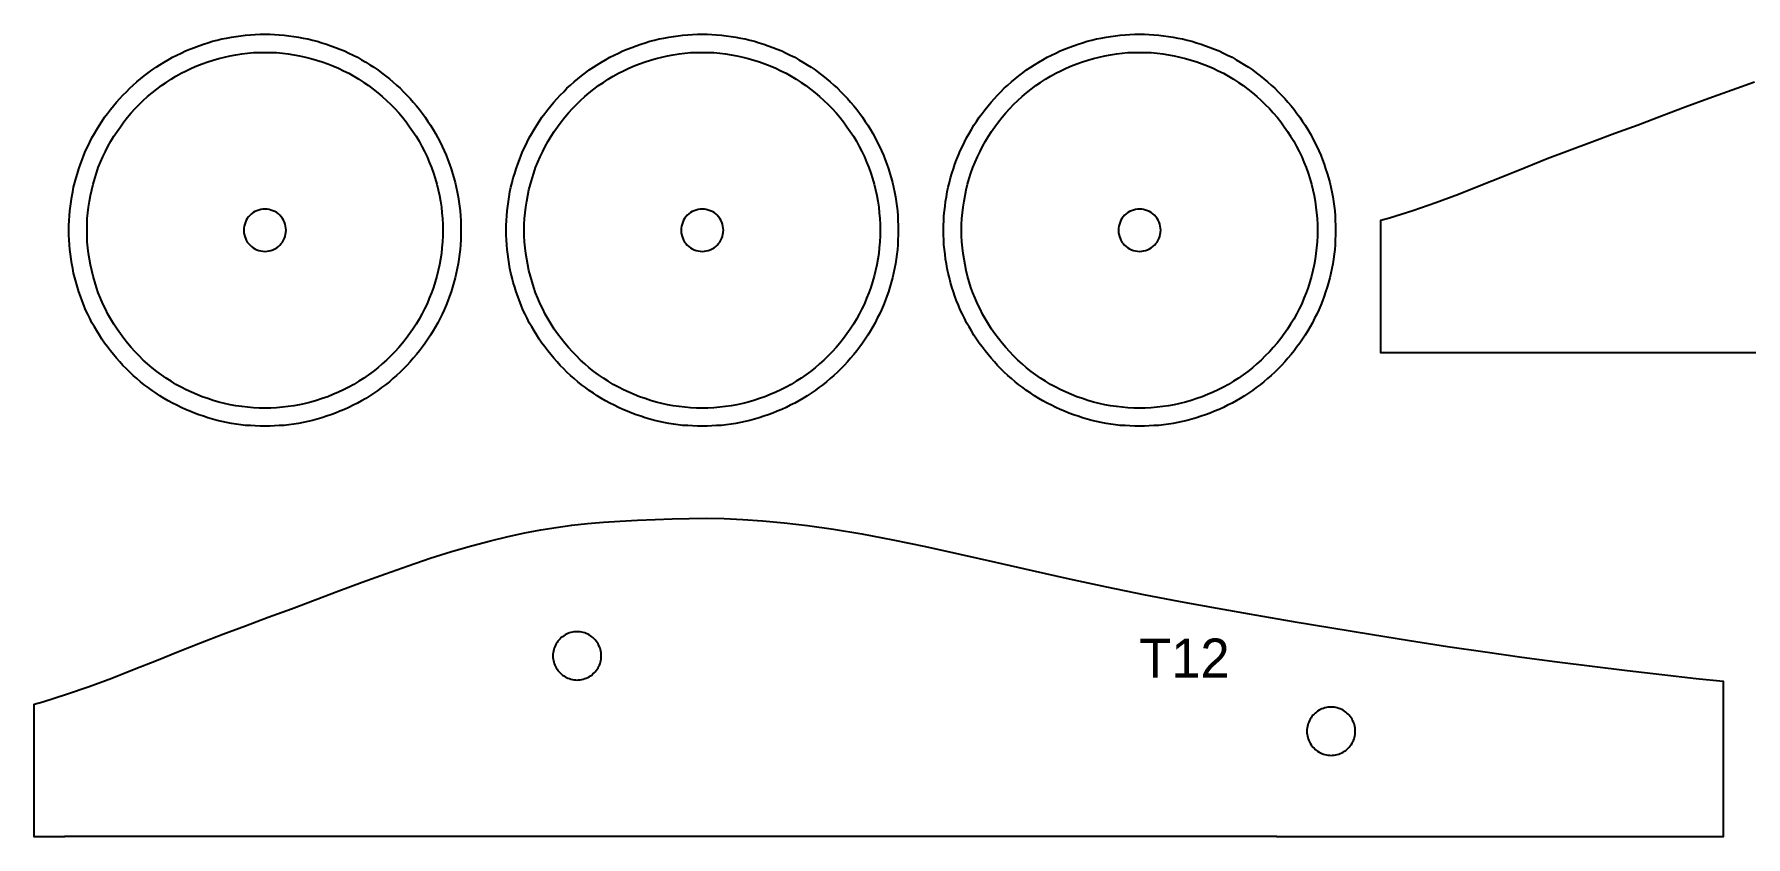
# Model space of a CAD drawing. Header units: metres. Extents: x 6 to 578, y 171 to 394.
# Drawn here: x 236 to 349.5, y 241.2 to 294.4 of the extents above; entities that cross this region are included whole.
import ezdxf

# ---------------------------------------------------------------- set-up
doc = ezdxf.new("R2010")
doc.units = ezdxf.units.M
for name, color, linetype in [('CORTAR', 1, 'Continuous'), ('GRABAR', 5, 'Continuous'), ('GRABAR_RELLENO', 5, 'Continuous')]:
    doc.layers.add(name, color=color, linetype=linetype)

msp = doc.modelspace()

# ---------------------------------------------------------------- linework, layer by layer
at = {"layer": 'CORTAR'}
for points in [[(264.29, 281.11), (264.28, 280.79), (264.26, 280.47), (264.24, 280.16), (264.2, 279.84), (264.16, 279.52), (264.11, 279.21), (264.05, 278.9), (263.98, 278.58), (263.91, 278.27), (263.83, 277.96), (263.74, 277.66), (263.64, 277.35), (263.54, 277.05), (263.43, 276.75), (263.31, 276.46), (263.18, 276.16), (263.05, 275.87), (262.91, 275.59), (262.76, 275.3), (262.61, 275.02), (262.45, 274.75), (262.28, 274.48), (262.11, 274.21), (261.93, 273.95), (261.74, 273.69), (261.55, 273.43), (261.35, 273.18), (261.14, 272.94), (260.93, 272.7), (260.71, 272.47), (260.49, 272.24), (260.26, 272.02), (260.03, 271.8), (259.79, 271.59), (259.55, 271.38), (259.3, 271.18), (259.04, 270.99), (258.78, 270.8), (258.52, 270.62), (258.25, 270.45), (257.98, 270.28), (257.71, 270.12), (257.43, 269.97), (257.14, 269.82), (256.86, 269.68), (256.57, 269.55), (256.27, 269.42), (255.98, 269.3), (255.68, 269.19), (255.38, 269.09), (255.07, 268.99), (254.77, 268.9), (254.46, 268.82), (254.15, 268.75), (253.83, 268.68), (253.52, 268.62), (253.21, 268.57), (252.89, 268.53), (252.57, 268.49), (252.25, 268.47), (251.94, 268.45), (251.62, 268.44), (251.3, 268.43), (250.98, 268.44), (250.66, 268.45), (250.34, 268.47), (250.02, 268.49), (249.71, 268.53), (249.39, 268.57), (249.08, 268.62), (248.76, 268.68), (248.45, 268.75), (248.14, 268.82), (247.83, 268.9), (247.52, 268.99), (247.22, 269.09), (246.92, 269.19), (246.62, 269.3), (246.32, 269.42), (246.03, 269.55), (245.74, 269.68), (245.45, 269.82), (245.17, 269.97), (244.89, 270.12), (244.62, 270.28), (244.34, 270.45), (244.08, 270.62), (243.81, 270.8), (243.55, 270.99), (243.3, 271.18), (243.05, 271.38), (242.81, 271.59), (242.57, 271.8), (242.33, 272.02), (242.11, 272.24), (241.88, 272.47), (241.67, 272.7), (241.45, 272.94), (241.25, 273.18), (241.05, 273.43), (240.86, 273.69), (240.67, 273.95), (240.49, 274.21), (240.32, 274.48), (240.15, 274.75), (239.99, 275.02), (239.83, 275.3), (239.69, 275.59), (239.55, 275.87), (239.41, 276.16), (239.29, 276.46), (239.17, 276.75), (239.06, 277.05), (238.95, 277.35), (238.86, 277.66), (238.77, 277.96), (238.69, 278.27), (238.61, 278.58), (238.55, 278.9), (238.49, 279.21), (238.44, 279.52), (238.4, 279.84), (238.36, 280.16), (238.33, 280.47), (238.31, 280.79), (238.3, 281.11), (238.3, 281.43), (238.3, 281.75), (238.31, 282.07), (238.33, 282.39), (238.36, 282.71), (238.4, 283.02), (238.44, 283.34), (238.49, 283.65), (238.55, 283.97), (238.61, 284.28), (238.69, 284.59), (238.77, 284.9), (238.86, 285.2), (238.95, 285.51), (239.06, 285.81), (239.17, 286.11), (239.29, 286.41), (239.41, 286.7), (239.55, 286.99), (239.69, 287.28), (239.83, 287.56), (239.99, 287.84), (240.15, 288.11), (240.32, 288.39), (240.49, 288.65), (240.67, 288.92), (240.86, 289.18), (241.05, 289.43), (241.25, 289.68), (241.45, 289.92), (241.67, 290.16), (241.88, 290.4), (242.11, 290.62), (242.33, 290.85), (242.57, 291.06), (242.81, 291.27), (243.05, 291.48), (243.3, 291.68), (243.55, 291.87), (243.81, 292.06), (244.08, 292.24), (244.34, 292.41), (244.62, 292.58), (244.89, 292.74), (245.17, 292.9), (245.45, 293.04), (245.74, 293.18), (246.03, 293.32), (246.32, 293.44), (246.62, 293.56), (246.92, 293.67), (247.22, 293.78), (247.52, 293.87), (247.83, 293.96), (248.14, 294.04), (248.45, 294.12), (248.76, 294.18), (249.08, 294.24), (249.39, 294.29), (249.71, 294.33), (250.02, 294.37), (250.34, 294.4), (250.66, 294.42), (250.98, 294.43), (251.3, 294.43), (251.62, 294.43), (251.94, 294.42), (252.25, 294.4), (252.57, 294.37), (252.89, 294.33), (253.21, 294.29), (253.52, 294.24), (253.83, 294.18), (254.15, 294.12), (254.46, 294.04), (254.77, 293.96), (255.07, 293.87), (255.38, 293.78), (255.68, 293.67), (255.98, 293.56), (256.27, 293.44), (256.57, 293.32), (256.86, 293.18), (257.14, 293.04), (257.43, 292.9), (257.71, 292.74), (257.98, 292.58), (258.25, 292.41), (258.52, 292.24), (258.78, 292.06), (259.04, 291.87), (259.3, 291.68), (259.55, 291.48), (259.79, 291.27), (260.03, 291.06), (260.26, 290.85), (260.49, 290.62), (260.71, 290.4), (260.93, 290.16), (261.14, 289.92), (261.35, 289.68), (261.55, 289.43), (261.74, 289.18), (261.93, 288.92), (262.11, 288.65), (262.28, 288.39), (262.45, 288.11), (262.61, 287.84), (262.76, 287.56), (262.91, 287.28), (263.05, 286.99), (263.18, 286.7), (263.31, 286.41), (263.43, 286.11), (263.54, 285.81), (263.64, 285.51), (263.74, 285.2), (263.83, 284.9), (263.91, 284.59), (263.98, 284.28), (264.05, 283.97), (264.11, 283.65), (264.16, 283.34), (264.2, 283.02), (264.24, 282.71), (264.26, 282.39), (264.28, 282.07), (264.29, 281.75), (264.3, 281.43), (264.29, 281.11)], [(293.29, 281.11), (293.28, 280.79), (293.26, 280.47), (293.24, 280.16), (293.2, 279.84), (293.16, 279.52), (293.11, 279.21), (293.05, 278.9), (292.98, 278.58), (292.91, 278.27), (292.83, 277.96), (292.74, 277.66), (292.64, 277.35), (292.54, 277.05), (292.43, 276.75), (292.31, 276.46), (292.18, 276.16), (292.05, 275.87), (291.91, 275.59), (291.76, 275.3), (291.61, 275.02), (291.45, 274.75), (291.28, 274.48), (291.11, 274.21), (290.93, 273.95), (290.74, 273.69), (290.55, 273.43), (290.35, 273.18), (290.14, 272.94), (289.93, 272.7), (289.71, 272.47), (289.49, 272.24), (289.26, 272.02), (289.03, 271.8), (288.79, 271.59), (288.55, 271.38), (288.3, 271.18), (288.04, 270.99), (287.78, 270.8), (287.52, 270.62), (287.25, 270.45), (286.98, 270.28), (286.71, 270.12), (286.43, 269.97), (286.14, 269.82), (285.86, 269.68), (285.57, 269.55), (285.27, 269.42), (284.98, 269.3), (284.68, 269.19), (284.38, 269.09), (284.07, 268.99), (283.77, 268.9), (283.46, 268.82), (283.15, 268.75), (282.83, 268.68), (282.52, 268.62), (282.21, 268.57), (281.89, 268.53), (281.57, 268.49), (281.25, 268.47), (280.94, 268.45), (280.62, 268.44), (280.3, 268.43), (279.98, 268.44), (279.66, 268.45), (279.34, 268.47), (279.02, 268.49), (278.71, 268.53), (278.39, 268.57), (278.08, 268.62), (277.76, 268.68), (277.45, 268.75), (277.14, 268.82), (276.83, 268.9), (276.52, 268.99), (276.22, 269.09), (275.92, 269.19), (275.62, 269.3), (275.32, 269.42), (275.03, 269.55), (274.74, 269.68), (274.45, 269.82), (274.17, 269.97), (273.89, 270.12), (273.62, 270.28), (273.34, 270.45), (273.08, 270.62), (272.81, 270.8), (272.55, 270.99), (272.3, 271.18), (272.05, 271.38), (271.81, 271.59), (271.57, 271.8), (271.33, 272.02), (271.11, 272.24), (270.88, 272.47), (270.67, 272.7), (270.45, 272.94), (270.25, 273.18), (270.05, 273.43), (269.86, 273.69), (269.67, 273.95), (269.49, 274.21), (269.32, 274.48), (269.15, 274.75), (268.99, 275.02), (268.83, 275.3), (268.69, 275.59), (268.55, 275.87), (268.41, 276.16), (268.29, 276.46), (268.17, 276.75), (268.06, 277.05), (267.95, 277.35), (267.86, 277.66), (267.77, 277.96), (267.69, 278.27), (267.61, 278.58), (267.55, 278.9), (267.49, 279.21), (267.44, 279.52), (267.4, 279.84), (267.36, 280.16), (267.33, 280.47), (267.31, 280.79), (267.3, 281.11), (267.3, 281.43), (267.3, 281.75), (267.31, 282.07), (267.33, 282.39), (267.36, 282.71), (267.4, 283.02), (267.44, 283.34), (267.49, 283.65), (267.55, 283.97), (267.61, 284.28), (267.69, 284.59), (267.77, 284.9), (267.86, 285.2), (267.95, 285.51), (268.06, 285.81), (268.17, 286.11), (268.29, 286.41), (268.41, 286.7), (268.55, 286.99), (268.69, 287.28), (268.83, 287.56), (268.99, 287.84), (269.15, 288.11), (269.32, 288.39), (269.49, 288.65), (269.67, 288.92), (269.86, 289.18), (270.05, 289.43), (270.25, 289.68), (270.45, 289.92), (270.67, 290.16), (270.88, 290.4), (271.11, 290.62), (271.33, 290.85), (271.57, 291.06), (271.81, 291.27), (272.05, 291.48), (272.3, 291.68), (272.55, 291.87), (272.81, 292.06), (273.08, 292.24), (273.34, 292.41), (273.62, 292.58), (273.89, 292.74), (274.17, 292.9), (274.45, 293.04), (274.74, 293.18), (275.03, 293.32), (275.32, 293.44), (275.62, 293.56), (275.92, 293.67), (276.22, 293.78), (276.52, 293.87), (276.83, 293.96), (277.14, 294.04), (277.45, 294.12), (277.76, 294.18), (278.08, 294.24), (278.39, 294.29), (278.71, 294.33), (279.02, 294.37), (279.34, 294.4), (279.66, 294.42), (279.98, 294.43), (280.3, 294.43), (280.62, 294.43), (280.94, 294.42), (281.25, 294.4), (281.57, 294.37), (281.89, 294.33), (282.21, 294.29), (282.52, 294.24), (282.83, 294.18), (283.15, 294.12), (283.46, 294.04), (283.77, 293.96), (284.07, 293.87), (284.38, 293.78), (284.68, 293.67), (284.98, 293.56), (285.27, 293.44), (285.57, 293.32), (285.86, 293.18), (286.14, 293.04), (286.43, 292.9), (286.71, 292.74), (286.98, 292.58), (287.25, 292.41), (287.52, 292.24), (287.78, 292.06), (288.04, 291.87), (288.3, 291.68), (288.55, 291.48), (288.79, 291.27), (289.03, 291.06), (289.26, 290.85), (289.49, 290.62), (289.71, 290.4), (289.93, 290.16), (290.14, 289.92), (290.35, 289.68), (290.55, 289.43), (290.74, 289.18), (290.93, 288.92), (291.11, 288.65), (291.28, 288.39), (291.45, 288.11), (291.61, 287.84), (291.76, 287.56), (291.91, 287.28), (292.05, 286.99), (292.18, 286.7), (292.31, 286.41), (292.43, 286.11), (292.54, 285.81), (292.64, 285.51), (292.74, 285.2), (292.83, 284.9), (292.91, 284.59), (292.98, 284.28), (293.05, 283.97), (293.11, 283.65), (293.16, 283.34), (293.2, 283.02), (293.24, 282.71), (293.26, 282.39), (293.28, 282.07), (293.29, 281.75), (293.3, 281.43), (293.29, 281.11)], [(322.29, 281.11), (322.28, 280.79), (322.26, 280.47), (322.24, 280.16), (322.2, 279.84), (322.16, 279.52), (322.11, 279.21), (322.05, 278.9), (321.98, 278.58), (321.91, 278.27), (321.83, 277.96), (321.74, 277.66), (321.64, 277.35), (321.54, 277.05), (321.43, 276.75), (321.31, 276.46), (321.18, 276.16), (321.05, 275.87), (320.91, 275.59), (320.76, 275.3), (320.61, 275.02), (320.45, 274.75), (320.28, 274.48), (320.11, 274.21), (319.93, 273.95), (319.74, 273.69), (319.55, 273.43), (319.35, 273.18), (319.14, 272.94), (318.93, 272.7), (318.71, 272.47), (318.49, 272.24), (318.26, 272.02), (318.03, 271.8), (317.79, 271.59), (317.55, 271.38), (317.3, 271.18), (317.04, 270.99), (316.78, 270.8), (316.52, 270.62), (316.25, 270.45), (315.98, 270.28), (315.71, 270.12), (315.43, 269.97), (315.14, 269.82), (314.86, 269.68), (314.57, 269.55), (314.27, 269.42), (313.98, 269.3), (313.68, 269.19), (313.38, 269.09), (313.07, 268.99), (312.77, 268.9), (312.46, 268.82), (312.15, 268.75), (311.83, 268.68), (311.52, 268.62), (311.21, 268.57), (310.89, 268.53), (310.57, 268.49), (310.25, 268.47), (309.94, 268.45), (309.62, 268.44), (309.3, 268.43), (308.98, 268.44), (308.66, 268.45), (308.34, 268.47), (308.02, 268.49), (307.71, 268.53), (307.39, 268.57), (307.08, 268.62), (306.76, 268.68), (306.45, 268.75), (306.14, 268.82), (305.83, 268.9), (305.52, 268.99), (305.22, 269.09), (304.92, 269.19), (304.62, 269.3), (304.32, 269.42), (304.03, 269.55), (303.74, 269.68), (303.45, 269.82), (303.17, 269.97), (302.89, 270.12), (302.62, 270.28), (302.34, 270.45), (302.08, 270.62), (301.81, 270.8), (301.55, 270.99), (301.3, 271.18), (301.05, 271.38), (300.81, 271.59), (300.57, 271.8), (300.33, 272.02), (300.11, 272.24), (299.88, 272.47), (299.67, 272.7), (299.45, 272.94), (299.25, 273.18), (299.05, 273.43), (298.86, 273.69), (298.67, 273.95), (298.49, 274.21), (298.32, 274.48), (298.15, 274.75), (297.99, 275.02), (297.83, 275.3), (297.69, 275.59), (297.55, 275.87), (297.41, 276.16), (297.29, 276.46), (297.17, 276.75), (297.06, 277.05), (296.95, 277.35), (296.86, 277.66), (296.77, 277.96), (296.69, 278.27), (296.61, 278.58), (296.55, 278.9), (296.49, 279.21), (296.44, 279.52), (296.4, 279.84), (296.36, 280.16), (296.33, 280.47), (296.31, 280.79), (296.3, 281.11), (296.3, 281.43), (296.3, 281.75), (296.31, 282.07), (296.33, 282.39), (296.36, 282.71), (296.4, 283.02), (296.44, 283.34), (296.49, 283.65), (296.55, 283.97), (296.61, 284.28), (296.69, 284.59), (296.77, 284.9), (296.86, 285.2), (296.95, 285.51), (297.06, 285.81), (297.17, 286.11), (297.29, 286.41), (297.41, 286.7), (297.55, 286.99), (297.69, 287.28), (297.83, 287.56), (297.99, 287.84), (298.15, 288.11), (298.32, 288.39), (298.49, 288.65), (298.67, 288.92), (298.86, 289.18), (299.05, 289.43), (299.25, 289.68), (299.45, 289.92), (299.67, 290.16), (299.88, 290.4), (300.11, 290.62), (300.33, 290.85), (300.57, 291.06), (300.81, 291.27), (301.05, 291.48), (301.3, 291.68), (301.55, 291.87), (301.81, 292.06), (302.08, 292.24), (302.34, 292.41), (302.62, 292.58), (302.89, 292.74), (303.17, 292.9), (303.45, 293.04), (303.74, 293.18), (304.03, 293.32), (304.32, 293.44), (304.62, 293.56), (304.92, 293.67), (305.22, 293.78), (305.52, 293.87), (305.83, 293.96), (306.14, 294.04), (306.45, 294.12), (306.76, 294.18), (307.08, 294.24), (307.39, 294.29), (307.71, 294.33), (308.02, 294.37), (308.34, 294.4), (308.66, 294.42), (308.98, 294.43), (309.3, 294.43), (309.62, 294.43), (309.94, 294.42), (310.25, 294.4), (310.57, 294.37), (310.89, 294.33), (311.21, 294.29), (311.52, 294.24), (311.83, 294.18), (312.15, 294.12), (312.46, 294.04), (312.77, 293.96), (313.07, 293.87), (313.38, 293.78), (313.68, 293.67), (313.98, 293.56), (314.27, 293.44), (314.57, 293.32), (314.86, 293.18), (315.14, 293.04), (315.43, 292.9), (315.71, 292.74), (315.98, 292.58), (316.25, 292.41), (316.52, 292.24), (316.78, 292.06), (317.04, 291.87), (317.3, 291.68), (317.55, 291.48), (317.79, 291.27), (318.03, 291.06), (318.26, 290.85), (318.49, 290.62), (318.71, 290.4), (318.93, 290.16), (319.14, 289.92), (319.35, 289.68), (319.55, 289.43), (319.74, 289.18), (319.93, 288.92), (320.11, 288.65), (320.28, 288.39), (320.45, 288.11), (320.61, 287.84), (320.76, 287.56), (320.91, 287.28), (321.05, 286.99), (321.18, 286.7), (321.31, 286.41), (321.43, 286.11), (321.54, 285.81), (321.64, 285.51), (321.74, 285.2), (321.83, 284.9), (321.91, 284.59), (321.98, 284.28), (322.05, 283.97), (322.11, 283.65), (322.16, 283.34), (322.2, 283.02), (322.24, 282.71), (322.26, 282.39), (322.28, 282.07), (322.29, 281.75), (322.3, 281.43), (322.29, 281.11)], [(252.69, 281.57), (252.67, 281.7), (252.64, 281.84), (252.59, 281.97), (252.53, 282.09), (252.46, 282.21), (252.38, 282.32), (252.29, 282.42), (252.19, 282.51), (252.08, 282.6), (251.96, 282.67), (251.83, 282.72), (251.7, 282.77), (251.57, 282.8), (251.44, 282.82), (251.3, 282.83), (251.16, 282.82), (251.03, 282.8), (250.89, 282.77), (250.76, 282.72), (250.64, 282.67), (250.52, 282.6), (250.41, 282.51), (250.31, 282.42), (250.22, 282.32), (250.13, 282.21), (250.06, 282.09), (250.01, 281.97), (249.96, 281.84), (249.93, 281.7), (249.91, 281.57), (249.9, 281.43), (249.91, 281.29), (249.93, 281.16), (249.96, 281.02), (250.01, 280.9), (250.06, 280.77), (250.13, 280.65), (250.22, 280.54), (250.31, 280.44), (250.41, 280.35), (250.52, 280.27), (250.64, 280.2), (250.76, 280.14), (250.89, 280.09), (251.03, 280.06), (251.16, 280.04), (251.3, 280.03), (251.44, 280.04), (251.57, 280.06), (251.7, 280.09), (251.83, 280.14), (251.96, 280.2), (252.08, 280.27), (252.19, 280.35), (252.29, 280.44), (252.38, 280.54), (252.46, 280.65), (252.53, 280.77), (252.59, 280.9), (252.64, 281.02), (252.67, 281.16), (252.69, 281.29), (252.7, 281.43), (252.69, 281.57)], [(281.69, 281.57), (281.67, 281.7), (281.64, 281.84), (281.59, 281.97), (281.53, 282.09), (281.46, 282.21), (281.38, 282.32), (281.29, 282.42), (281.19, 282.51), (281.08, 282.6), (280.96, 282.67), (280.83, 282.72), (280.7, 282.77), (280.57, 282.8), (280.44, 282.82), (280.3, 282.83), (280.16, 282.82), (280.03, 282.8), (279.89, 282.77), (279.76, 282.72), (279.64, 282.67), (279.52, 282.6), (279.41, 282.51), (279.31, 282.42), (279.22, 282.32), (279.13, 282.21), (279.06, 282.09), (279.01, 281.97), (278.96, 281.84), (278.93, 281.7), (278.91, 281.57), (278.9, 281.43), (278.91, 281.29), (278.93, 281.16), (278.96, 281.02), (279.01, 280.9), (279.06, 280.77), (279.13, 280.65), (279.22, 280.54), (279.31, 280.44), (279.41, 280.35), (279.52, 280.27), (279.64, 280.2), (279.76, 280.14), (279.89, 280.09), (280.03, 280.06), (280.16, 280.04), (280.3, 280.03), (280.44, 280.04), (280.57, 280.06), (280.7, 280.09), (280.83, 280.14), (280.96, 280.2), (281.08, 280.27), (281.19, 280.35), (281.29, 280.44), (281.38, 280.54), (281.46, 280.65), (281.53, 280.77), (281.59, 280.9), (281.64, 281.02), (281.67, 281.16), (281.69, 281.29), (281.7, 281.43), (281.69, 281.57)], [(310.69, 281.57), (310.67, 281.7), (310.64, 281.84), (310.59, 281.97), (310.53, 282.09), (310.46, 282.21), (310.38, 282.32), (310.29, 282.42), (310.19, 282.51), (310.08, 282.6), (309.96, 282.67), (309.83, 282.72), (309.7, 282.77), (309.57, 282.8), (309.44, 282.82), (309.3, 282.83), (309.16, 282.82), (309.03, 282.8), (308.89, 282.77), (308.76, 282.72), (308.64, 282.67), (308.52, 282.6), (308.41, 282.51), (308.31, 282.42), (308.22, 282.32), (308.13, 282.21), (308.06, 282.09), (308.01, 281.97), (307.96, 281.84), (307.93, 281.7), (307.91, 281.57), (307.9, 281.43), (307.91, 281.29), (307.93, 281.16), (307.96, 281.02), (308.01, 280.9), (308.06, 280.77), (308.13, 280.65), (308.22, 280.54), (308.31, 280.44), (308.41, 280.35), (308.52, 280.27), (308.64, 280.2), (308.76, 280.14), (308.89, 280.09), (309.03, 280.06), (309.16, 280.04), (309.3, 280.03), (309.44, 280.04), (309.57, 280.06), (309.7, 280.09), (309.83, 280.14), (309.96, 280.2), (310.08, 280.27), (310.19, 280.35), (310.29, 280.44), (310.38, 280.54), (310.46, 280.65), (310.53, 280.77), (310.59, 280.9), (310.64, 281.02), (310.67, 281.16), (310.69, 281.29), (310.7, 281.43), (310.69, 281.57)], [(239.65, 251.17), (241.14, 251.73), (242.62, 252.31), (244.1, 252.9), (245.56, 253.49), (247.03, 254.07), (248.51, 254.65), (250, 255.2), (251.52, 255.76), (253.06, 256.33), (254.63, 256.92), (256.19, 257.51), (257.75, 258.09), (259.29, 258.65), (260.79, 259.18), (262.26, 259.68), (263.66, 260.12), (265, 260.5), (266.25, 260.83), (267.42, 261.11), (268.53, 261.35), (269.59, 261.55), (270.62, 261.72), (271.65, 261.86), (272.68, 261.97), (273.74, 262.07), (274.84, 262.14), (276, 262.2), (277.17, 262.25), (278.31, 262.3), (279.44, 262.32), (280.58, 262.33), (281.75, 262.31), (282.98, 262.25), (284.3, 262.16), (285.73, 262.03), (287.29, 261.84), (289, 261.6), (290.89, 261.29), (292.93, 260.9), (295.1, 260.45), (297.38, 259.95), (299.75, 259.41), (302.18, 258.87), (304.64, 258.32), (307.11, 257.78), (309.57, 257.27), (312, 256.8), (314.44, 256.36), (316.94, 255.92), (319.48, 255.48), (322.05, 255.05), (324.62, 254.63), (327.19, 254.22), (329.73, 253.83), (332.22, 253.46), (334.65, 253.12), (337, 252.8), (339.31, 252.51), (341.63, 252.23), (343.94, 251.96), (346.22, 251.71), (348, 251.53), (348, 241.21), (348, 241.2), (318.4, 241.2), (318.4, 241.21), (298.4, 241.21), (298, 241.21), (238, 241.21), (238, 241.2), (236, 241.2), (236, 249.99), (236.58, 250.15), (238.13, 250.65), (239.65, 251.17)], [(273.59, 253.41), (273.57, 253.51), (273.55, 253.62), (273.52, 253.72), (273.48, 253.81), (273.43, 253.91), (273.39, 254), (273.33, 254.09), (273.27, 254.18), (273.2, 254.26), (273.13, 254.33), (273.05, 254.41), (272.97, 254.47), (272.89, 254.53), (272.8, 254.59), (272.71, 254.64), (272.61, 254.68), (272.51, 254.72), (272.41, 254.75), (272.31, 254.77), (272.21, 254.79), (272.1, 254.8), (272, 254.8), (271.9, 254.8), (271.79, 254.79), (271.69, 254.77), (271.59, 254.75), (271.49, 254.72), (271.39, 254.68), (271.29, 254.64), (271.2, 254.59), (271.11, 254.53), (271.03, 254.47), (270.95, 254.41), (270.87, 254.33), (270.8, 254.26), (270.73, 254.18), (270.67, 254.09), (270.61, 254), (270.57, 253.91), (270.52, 253.81), (270.48, 253.72), (270.45, 253.62), (270.43, 253.51), (270.41, 253.41), (270.4, 253.31), (270.4, 253.2), (270.4, 253.1), (270.41, 252.99), (270.43, 252.89), (270.45, 252.79), (270.48, 252.69), (270.52, 252.59), (270.57, 252.49), (270.61, 252.4), (270.67, 252.31), (270.73, 252.23), (270.8, 252.15), (270.87, 252.07), (270.95, 252), (271.03, 251.93), (271.11, 251.87), (271.2, 251.82), (271.29, 251.77), (271.39, 251.72), (271.49, 251.69), (271.59, 251.66), (271.69, 251.63), (271.79, 251.62), (271.9, 251.61), (272, 251.6), (272.1, 251.61), (272.21, 251.62), (272.31, 251.63), (272.41, 251.66), (272.51, 251.69), (272.61, 251.72), (272.71, 251.77), (272.8, 251.82), (272.89, 251.87), (272.97, 251.93), (273.05, 252), (273.13, 252.07), (273.2, 252.15), (273.27, 252.23), (273.33, 252.31), (273.39, 252.4), (273.43, 252.49), (273.48, 252.59), (273.52, 252.69), (273.55, 252.79), (273.57, 252.89), (273.59, 252.99), (273.6, 253.1), (273.6, 253.2), (273.6, 253.31), (273.59, 253.41)], [(323.6, 248.31), (323.59, 248.41), (323.57, 248.51), (323.55, 248.62), (323.52, 248.72), (323.48, 248.81), (323.43, 248.91), (323.39, 249), (323.33, 249.09), (323.27, 249.18), (323.2, 249.26), (323.13, 249.33), (323.05, 249.41), (322.97, 249.47), (322.89, 249.53), (322.8, 249.59), (322.71, 249.64), (322.61, 249.68), (322.51, 249.72), (322.41, 249.75), (322.31, 249.77), (322.21, 249.79), (322.1, 249.8), (322, 249.8), (321.9, 249.8), (321.79, 249.79), (321.69, 249.77), (321.59, 249.75), (321.49, 249.72), (321.39, 249.68), (321.29, 249.64), (321.2, 249.59), (321.11, 249.53), (321.03, 249.47), (320.95, 249.41), (320.87, 249.33), (320.8, 249.26), (320.73, 249.18), (320.67, 249.09), (320.61, 249), (320.57, 248.91), (320.52, 248.81), (320.48, 248.72), (320.45, 248.62), (320.43, 248.51), (320.41, 248.41), (320.4, 248.31), (320.4, 248.2), (320.4, 248.1), (320.41, 247.99), (320.43, 247.89), (320.45, 247.79), (320.48, 247.69), (320.52, 247.59), (320.57, 247.49), (320.61, 247.4), (320.67, 247.31), (320.73, 247.23), (320.8, 247.15), (320.87, 247.07), (320.95, 247), (321.03, 246.93), (321.11, 246.87), (321.2, 246.82), (321.29, 246.77), (321.39, 246.72), (321.49, 246.69), (321.59, 246.66), (321.69, 246.63), (321.79, 246.62), (321.9, 246.61), (322, 246.6), (322.1, 246.61), (322.21, 246.62), (322.31, 246.63), (322.41, 246.66), (322.51, 246.69), (322.61, 246.72), (322.71, 246.77), (322.8, 246.82), (322.89, 246.87), (322.97, 246.93), (323.05, 247), (323.13, 247.07), (323.2, 247.15), (323.27, 247.23), (323.33, 247.31), (323.39, 247.4), (323.43, 247.49), (323.48, 247.59), (323.52, 247.69), (323.55, 247.79), (323.57, 247.89), (323.59, 247.99), (323.6, 248.1), (323.6, 248.2), (323.6, 248.31)]]:
    msp.add_lwpolyline(points, close=True, dxfattribs=at)
msp.add_lwpolyline([(387.3, 273.31), (327.3, 273.31), (327.3, 273.3), (325.3, 273.3), (325.3, 282.09), (325.88, 282.25), (327.43, 282.75), (328.95, 283.28), (328.95, 283.28), (330.44, 283.83), (331.92, 284.41), (333.39, 285), (334.86, 285.59), (336.33, 286.18), (337.81, 286.75), (339.3, 287.3), (340.82, 287.86), (342.36, 288.43), (343.92, 289.02), (345.49, 289.61), (347.05, 290.19), (348.59, 290.75), (350.09, 291.28)], dxfattribs=at)
at = {"layer": 'GRABAR_RELLENO'}
for points in [[(263.1, 281.43), (263.09, 281.05), (263.07, 280.66), (263.04, 280.27), (263, 279.89), (262.94, 279.51), (262.87, 279.13), (262.79, 278.75), (262.7, 278.38), (262.59, 278.01), (262.47, 277.64), (262.34, 277.27), (262.2, 276.92), (262.05, 276.56), (261.88, 276.21), (261.71, 275.87), (261.52, 275.53), (261.32, 275.2), (261.11, 274.88), (260.89, 274.56), (260.66, 274.25), (260.42, 273.95), (260.17, 273.65), (259.91, 273.36), (259.64, 273.09), (259.36, 272.82), (259.08, 272.56), (258.78, 272.31), (258.48, 272.07), (258.17, 271.84), (257.85, 271.62), (257.53, 271.41), (257.2, 271.21), (256.86, 271.02), (256.52, 270.85), (256.17, 270.68), (255.81, 270.53), (255.46, 270.39), (255.09, 270.26), (254.72, 270.14), (254.35, 270.03), (253.98, 269.94), (253.6, 269.86), (253.22, 269.79), (252.84, 269.73), (252.46, 269.69), (252.07, 269.66), (251.68, 269.64), (251.3, 269.63), (250.91, 269.64), (250.53, 269.66), (250.14, 269.69), (249.76, 269.73), (249.38, 269.79), (249, 269.86), (248.62, 269.94), (248.24, 270.03), (247.87, 270.14), (247.51, 270.26), (247.14, 270.39), (246.78, 270.53), (246.43, 270.68), (246.08, 270.85), (245.74, 271.02), (245.4, 271.21), (245.07, 271.41), (244.74, 271.62), (244.43, 271.84), (244.12, 272.07), (243.81, 272.31), (243.52, 272.56), (243.23, 272.82), (242.95, 273.09), (242.69, 273.36), (242.43, 273.65), (242.18, 273.95), (241.94, 274.25), (241.71, 274.56), (241.49, 274.88), (241.28, 275.2), (241.08, 275.53), (240.89, 275.87), (240.72, 276.21), (240.55, 276.56), (240.4, 276.92), (240.25, 277.27), (240.12, 277.64), (240.01, 278.01), (239.9, 278.38), (239.81, 278.75), (239.73, 279.13), (239.66, 279.51), (239.6, 279.89), (239.56, 280.27), (239.52, 280.66), (239.5, 281.05), (239.5, 281.43), (239.5, 281.82), (239.52, 282.2), (239.56, 282.59), (239.6, 282.97), (239.66, 283.35), (239.73, 283.73), (239.81, 284.11), (239.9, 284.49), (240.01, 284.86), (240.12, 285.22), (240.25, 285.59), (240.4, 285.95), (240.55, 286.3), (240.72, 286.65), (240.89, 286.99), (241.08, 287.33), (241.28, 287.66), (241.49, 287.99), (241.71, 288.3), (241.94, 288.61), (242.18, 288.92), (242.43, 289.21), (242.69, 289.5), (242.95, 289.78), (243.23, 290.04), (243.52, 290.3), (243.81, 290.55), (244.12, 290.79), (244.43, 291.02), (244.74, 291.24), (245.07, 291.45), (245.4, 291.65), (245.74, 291.84), (246.08, 292.01), (246.43, 292.18), (246.78, 292.33), (247.14, 292.47), (247.51, 292.6), (247.87, 292.72), (248.24, 292.83), (248.62, 292.92), (249, 293), (249.38, 293.07), (249.76, 293.13), (250.14, 293.17), (250.53, 293.21), (250.91, 293.22), (251.3, 293.23), (251.68, 293.22), (252.07, 293.21), (252.46, 293.17), (252.84, 293.13), (253.22, 293.07), (253.6, 293), (253.98, 292.92), (254.35, 292.83), (254.72, 292.72), (255.09, 292.6), (255.46, 292.47), (255.81, 292.33), (256.17, 292.18), (256.52, 292.01), (256.86, 291.84), (257.2, 291.65), (257.53, 291.45), (257.85, 291.24), (258.17, 291.02), (258.48, 290.79), (258.78, 290.55), (259.08, 290.3), (259.36, 290.04), (259.64, 289.78), (259.91, 289.5), (260.17, 289.21), (260.42, 288.92), (260.66, 288.61), (260.89, 288.3), (261.11, 287.99), (261.32, 287.66), (261.52, 287.33), (261.71, 286.99), (261.88, 286.65), (262.05, 286.3), (262.2, 285.95), (262.34, 285.59), (262.47, 285.22), (262.59, 284.86), (262.7, 284.49), (262.79, 284.11), (262.87, 283.73), (262.94, 283.35), (263, 282.97), (263.04, 282.59), (263.07, 282.2), (263.09, 281.82), (263.1, 281.43)], [(292.1, 281.43), (292.09, 281.05), (292.07, 280.66), (292.04, 280.27), (292, 279.89), (291.94, 279.51), (291.87, 279.13), (291.79, 278.75), (291.7, 278.38), (291.59, 278.01), (291.47, 277.64), (291.34, 277.27), (291.2, 276.92), (291.05, 276.56), (290.88, 276.21), (290.71, 275.87), (290.52, 275.53), (290.32, 275.2), (290.11, 274.88), (289.89, 274.56), (289.66, 274.25), (289.42, 273.95), (289.17, 273.65), (288.91, 273.36), (288.64, 273.09), (288.36, 272.82), (288.08, 272.56), (287.78, 272.31), (287.48, 272.07), (287.17, 271.84), (286.85, 271.62), (286.53, 271.41), (286.2, 271.21), (285.86, 271.02), (285.52, 270.85), (285.17, 270.68), (284.81, 270.53), (284.46, 270.39), (284.09, 270.26), (283.72, 270.14), (283.35, 270.03), (282.98, 269.94), (282.6, 269.86), (282.22, 269.79), (281.84, 269.73), (281.46, 269.69), (281.07, 269.66), (280.68, 269.64), (280.3, 269.63), (279.91, 269.64), (279.53, 269.66), (279.14, 269.69), (278.76, 269.73), (278.38, 269.79), (278, 269.86), (277.62, 269.94), (277.24, 270.03), (276.87, 270.14), (276.51, 270.26), (276.14, 270.39), (275.78, 270.53), (275.43, 270.68), (275.08, 270.85), (274.74, 271.02), (274.4, 271.21), (274.07, 271.41), (273.74, 271.62), (273.43, 271.84), (273.12, 272.07), (272.81, 272.31), (272.52, 272.56), (272.23, 272.82), (271.95, 273.09), (271.69, 273.36), (271.43, 273.65), (271.18, 273.95), (270.94, 274.25), (270.71, 274.56), (270.49, 274.88), (270.28, 275.2), (270.08, 275.53), (269.89, 275.87), (269.72, 276.21), (269.55, 276.56), (269.4, 276.92), (269.25, 277.27), (269.12, 277.64), (269.01, 278.01), (268.9, 278.38), (268.81, 278.75), (268.73, 279.13), (268.66, 279.51), (268.6, 279.89), (268.56, 280.27), (268.52, 280.66), (268.5, 281.05), (268.5, 281.43), (268.5, 281.82), (268.52, 282.2), (268.56, 282.59), (268.6, 282.97), (268.66, 283.35), (268.73, 283.73), (268.81, 284.11), (268.9, 284.49), (269.01, 284.86), (269.12, 285.22), (269.25, 285.59), (269.4, 285.95), (269.55, 286.3), (269.72, 286.65), (269.89, 286.99), (270.08, 287.33), (270.28, 287.66), (270.49, 287.99), (270.71, 288.3), (270.94, 288.61), (271.18, 288.92), (271.43, 289.21), (271.69, 289.5), (271.95, 289.78), (272.23, 290.04), (272.52, 290.3), (272.81, 290.55), (273.12, 290.79), (273.43, 291.02), (273.74, 291.24), (274.07, 291.45), (274.4, 291.65), (274.74, 291.84), (275.08, 292.01), (275.43, 292.18), (275.78, 292.33), (276.14, 292.47), (276.51, 292.6), (276.87, 292.72), (277.24, 292.83), (277.62, 292.92), (278, 293), (278.38, 293.07), (278.76, 293.13), (279.14, 293.17), (279.53, 293.21), (279.91, 293.22), (280.3, 293.23), (280.68, 293.22), (281.07, 293.21), (281.46, 293.17), (281.84, 293.13), (282.22, 293.07), (282.6, 293), (282.98, 292.92), (283.35, 292.83), (283.72, 292.72), (284.09, 292.6), (284.46, 292.47), (284.81, 292.33), (285.17, 292.18), (285.52, 292.01), (285.86, 291.84), (286.2, 291.65), (286.53, 291.45), (286.85, 291.24), (287.17, 291.02), (287.48, 290.79), (287.78, 290.55), (288.08, 290.3), (288.36, 290.04), (288.64, 289.78), (288.91, 289.5), (289.17, 289.21), (289.42, 288.92), (289.66, 288.61), (289.89, 288.3), (290.11, 287.99), (290.32, 287.66), (290.52, 287.33), (290.71, 286.99), (290.88, 286.65), (291.05, 286.3), (291.2, 285.95), (291.34, 285.59), (291.47, 285.22), (291.59, 284.86), (291.7, 284.49), (291.79, 284.11), (291.87, 283.73), (291.94, 283.35), (292, 282.97), (292.04, 282.59), (292.07, 282.2), (292.09, 281.82), (292.1, 281.43)], [(321.1, 281.43), (321.09, 281.05), (321.07, 280.66), (321.04, 280.27), (321, 279.89), (320.94, 279.51), (320.87, 279.13), (320.79, 278.75), (320.7, 278.38), (320.59, 278.01), (320.47, 277.64), (320.34, 277.27), (320.2, 276.92), (320.05, 276.56), (319.88, 276.21), (319.71, 275.87), (319.52, 275.53), (319.32, 275.2), (319.11, 274.88), (318.89, 274.56), (318.66, 274.25), (318.42, 273.95), (318.17, 273.65), (317.91, 273.36), (317.64, 273.09), (317.36, 272.82), (317.08, 272.56), (316.78, 272.31), (316.48, 272.07), (316.17, 271.84), (315.85, 271.62), (315.53, 271.41), (315.2, 271.21), (314.86, 271.02), (314.52, 270.85), (314.17, 270.68), (313.81, 270.53), (313.46, 270.39), (313.09, 270.26), (312.72, 270.14), (312.35, 270.03), (311.98, 269.94), (311.6, 269.86), (311.22, 269.79), (310.84, 269.73), (310.46, 269.69), (310.07, 269.66), (309.68, 269.64), (309.3, 269.63), (308.91, 269.64), (308.53, 269.66), (308.14, 269.69), (307.76, 269.73), (307.38, 269.79), (307, 269.86), (306.62, 269.94), (306.24, 270.03), (305.87, 270.14), (305.51, 270.26), (305.14, 270.39), (304.78, 270.53), (304.43, 270.68), (304.08, 270.85), (303.74, 271.02), (303.4, 271.21), (303.07, 271.41), (302.74, 271.62), (302.43, 271.84), (302.12, 272.07), (301.81, 272.31), (301.52, 272.56), (301.23, 272.82), (300.95, 273.09), (300.69, 273.36), (300.43, 273.65), (300.18, 273.95), (299.94, 274.25), (299.71, 274.56), (299.49, 274.88), (299.28, 275.2), (299.08, 275.53), (298.89, 275.87), (298.72, 276.21), (298.55, 276.56), (298.4, 276.92), (298.25, 277.27), (298.12, 277.64), (298.01, 278.01), (297.9, 278.38), (297.81, 278.75), (297.73, 279.13), (297.66, 279.51), (297.6, 279.89), (297.56, 280.27), (297.52, 280.66), (297.5, 281.05), (297.5, 281.43), (297.5, 281.82), (297.52, 282.2), (297.56, 282.59), (297.6, 282.97), (297.66, 283.35), (297.73, 283.73), (297.81, 284.11), (297.9, 284.49), (298.01, 284.86), (298.12, 285.22), (298.25, 285.59), (298.4, 285.95), (298.55, 286.3), (298.72, 286.65), (298.89, 286.99), (299.08, 287.33), (299.28, 287.66), (299.49, 287.99), (299.71, 288.3), (299.94, 288.61), (300.18, 288.92), (300.43, 289.21), (300.69, 289.5), (300.95, 289.78), (301.23, 290.04), (301.52, 290.3), (301.81, 290.55), (302.12, 290.79), (302.43, 291.02), (302.74, 291.24), (303.07, 291.45), (303.4, 291.65), (303.74, 291.84), (304.08, 292.01), (304.43, 292.18), (304.78, 292.33), (305.14, 292.47), (305.51, 292.6), (305.87, 292.72), (306.24, 292.83), (306.62, 292.92), (307, 293), (307.38, 293.07), (307.76, 293.13), (308.14, 293.17), (308.53, 293.21), (308.91, 293.22), (309.3, 293.23), (309.68, 293.22), (310.07, 293.21), (310.46, 293.17), (310.84, 293.13), (311.22, 293.07), (311.6, 293), (311.98, 292.92), (312.35, 292.83), (312.72, 292.72), (313.09, 292.6), (313.46, 292.47), (313.81, 292.33), (314.17, 292.18), (314.52, 292.01), (314.86, 291.84), (315.2, 291.65), (315.53, 291.45), (315.85, 291.24), (316.17, 291.02), (316.48, 290.79), (316.78, 290.55), (317.08, 290.3), (317.36, 290.04), (317.64, 289.78), (317.91, 289.5), (318.17, 289.21), (318.42, 288.92), (318.66, 288.61), (318.89, 288.3), (319.11, 287.99), (319.32, 287.66), (319.52, 287.33), (319.71, 286.99), (319.88, 286.65), (320.05, 286.3), (320.2, 285.95), (320.34, 285.59), (320.47, 285.22), (320.59, 284.86), (320.7, 284.49), (320.79, 284.11), (320.87, 283.73), (320.94, 283.35), (321, 282.97), (321.04, 282.59), (321.07, 282.2), (321.09, 281.82), (321.1, 281.43)]]:
    msp.add_lwpolyline(points, close=True, dxfattribs=at)

# ---------------------------------------------------------------- texts
at = {"layer": 'GRABAR'}
msp.add_text('T12', height=2.6, dxfattribs=at).set_placement((309.28, 251.75))

doc.saveas('drawing.dxf')
